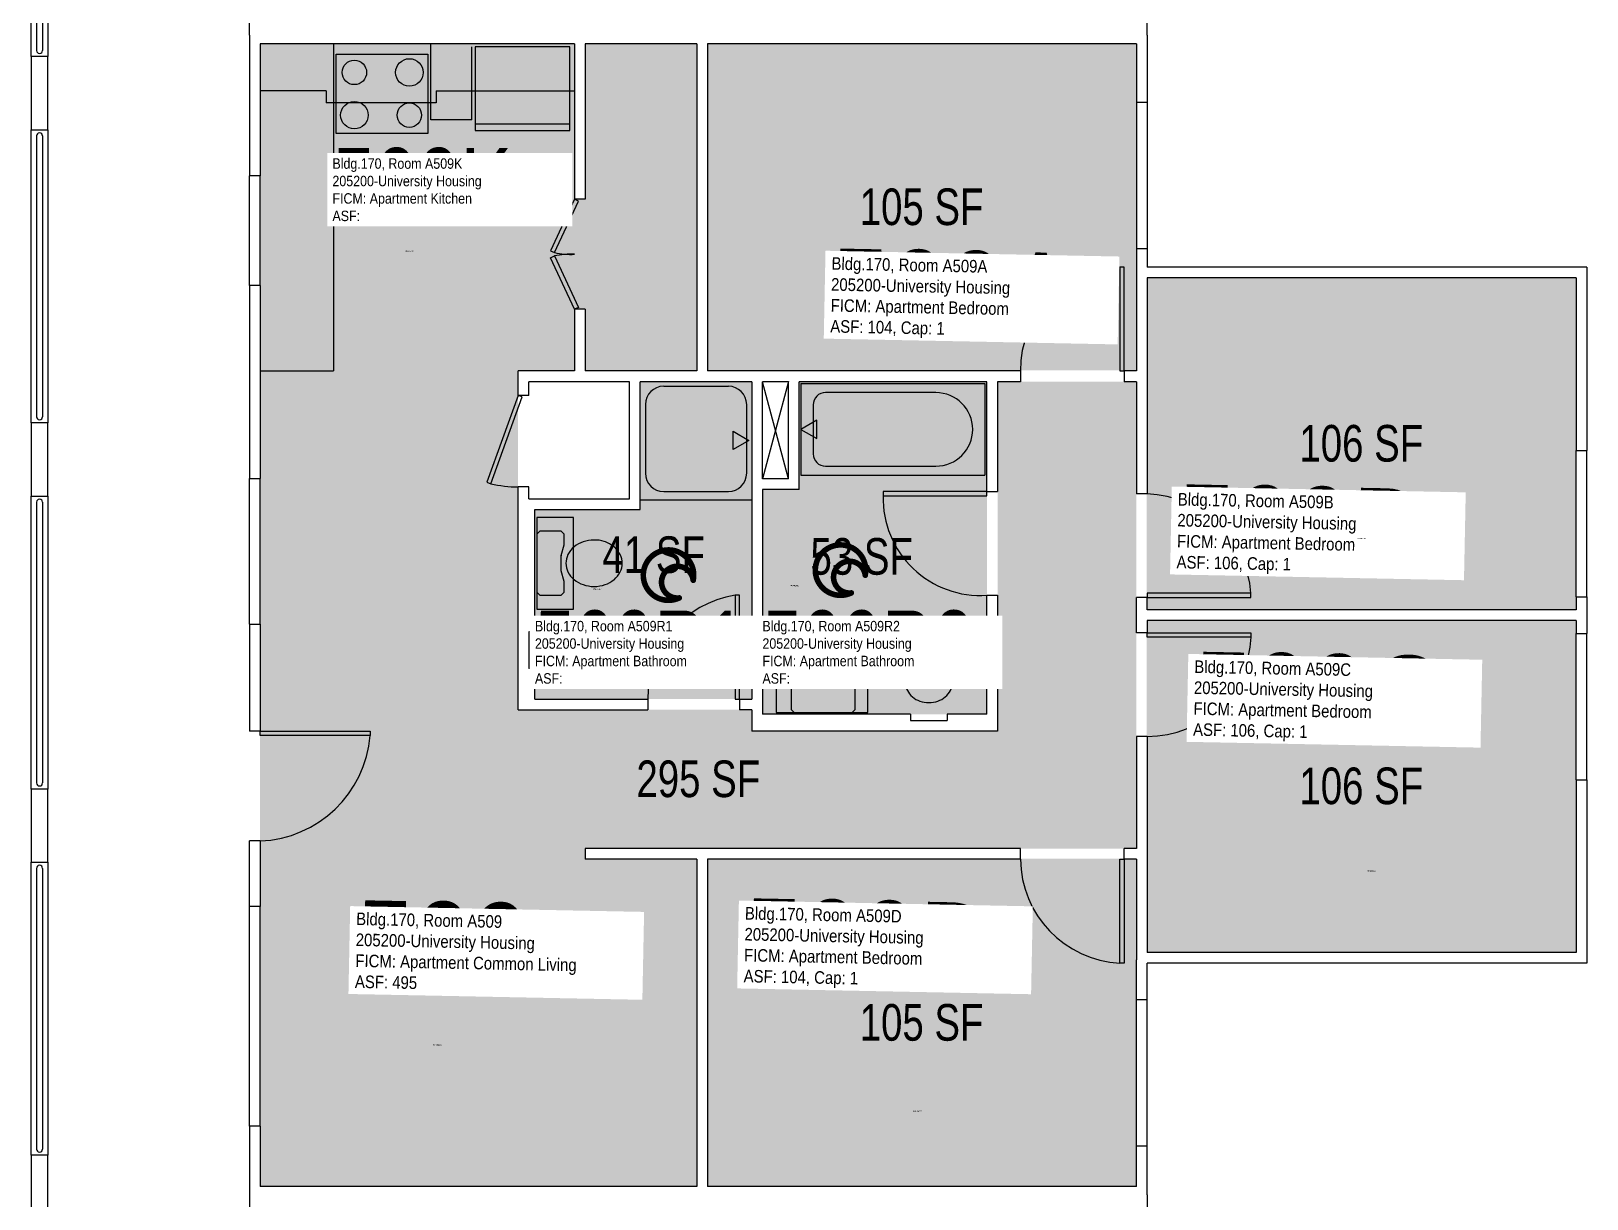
# Model space of a CAD drawing. Header units: inches. Extents: x -88 to 2438, y -52 to 1673.
# Drawn here: x 1904 to 2414, y 821 to 1204 of the extents above; entities that cross this region are included whole.
import ezdxf
from ezdxf.enums import TextEntityAlignment as Align

# ---------------------------------------------------------------- set-up
doc = ezdxf.new("R2010")
doc.units = ezdxf.units.IN
doc.header["$LTSCALE"] = 10
doc.header["$MEASUREMENT"] = 0
doc.layers.get('0').update_dxf_attribs({"linetype": 'CONTINUOUS'})
for name, color, linetype in [('A-DOOR', 2, 'CONTINUOUS'), ('A-FLOR', 3, 'CONTINUOUS'), ('A-GLAZ', 1, 'CONTINUOUS'), ('A-IDEN-ICON', 4, 'CONTINUOUS'), ('A-IDEN-RNUM', 7, 'CONTINUOUS'), ('A-IDEN-SNUM', 4, 'CONTINUOUS'), ('A-IDEN-VNUM', 4, 'CONTINUOUS'), ('A-WALL', 5, 'CONTINUOUS'), ('AREA-TEXT', 3, 'CONTINUOUS'), ('Rooms-Category-Color', 7, 'CONTINUOUS'), ('Rooms-College-Color', 7, 'CONTINUOUS'), ('Rooms-Department-Color', 7, 'CONTINUOUS'), ('Rooms-Division-Color', 7, 'CONTINUOUS'), ('Rooms-Information', 7, 'CONTINUOUS')]:
    doc.layers.add(name, color=color, linetype=linetype)
doc.styles.add('CP_AREA', font='arial.ttf', dxfattribs={"height": 15})
doc.styles.add('CP_ROOMSNUMBER', font='arial.ttf', dxfattribs={"height": 1})
doc.styles.add('CP_ROOMVNUMBER', font='arial.ttf', dxfattribs={"width": 0.85, "height": 0.075})

# ---------------------------------------------------------------- blocks, each defined once
blk = doc.blocks.new('CPBATH')
at = {"color": 0, "linetype": 'ByBlock', "const_width": 0.0127}
for points in [[(0.0571, 0.0168, 0.861492), (-0.0551, 0, 1)], [(0.0571, 0.0168, 0.729002), (-0.0084, -0.0042, 1)], [(-0.0551, 0, 0.726902), (0.0487, -0.0337, 1)], [(-0.0084, -0.0042, 0.609468), (0.0487, -0.0337, 1)]]:
    blk.add_lwpolyline(points, format="xyb", dxfattribs=at)
at = {"color": 0, "linetype": 'ByBlock', "const_width": 0.00637}
for points in [[(0.0544, 0.0152, 1), (0.0599, 0.0184, 1)], [(0.0459, -0.0353, 1), (0.0515, -0.0321, 1)]]:
    blk.add_lwpolyline(points, format="xyb", close=True, dxfattribs=at)

msp = doc.modelspace()

# ---------------------------------------------------------------- hatches: boundary and pattern name
at = {"layer": 'Rooms-Category-Color', "true_color": 0x728ef3}
for points in [[(2082.17, 1092.63), (1979.17, 1092.63), (1979.17, 1199.88), (2082.17, 1199.88), (2082.17, 1148.88), (2085.67, 1148.88), (2085.67, 1199.88), (2122.17, 1199.88), (2122.17, 1092.63), (2085.67, 1092.63), (2085.67, 1112.88), (2082.17, 1112.88)], [(2125.54, 1092.81), (2125.54, 1200.06), (2266.04, 1200.06), (2266.04, 1092.81)], [(2269.54, 1014.56), (2269.54, 1123.31), (2410.04, 1123.31), (2410.04, 1014.56)], [(2266.17, 1089.13), (2266.17, 936.13), (2085.67, 936.13), (2085.67, 932.63), (2122.17, 932.63), (2122.17, 825.38), (1979.17, 825.38), (1979.17, 1092.63), (2063.67, 1092.63), (2063.67, 981.63), (2140.17, 981.63), (2140.17, 974.63), (2220.67, 974.63), (2220.67, 1089.13)], [(2140.17, 985.13), (2140.17, 1089.13), (2103.67, 1089.13), (2103.67, 1047.25), (2069.17, 1047.25), (2069.17, 985.13)], [(2217.17, 1089.13), (2217.17, 980.13), (2143.67, 980.13), (2143.67, 1053.75), (2155.67, 1053.75), (2155.67, 1089.13)], [(2269.54, 902.31), (2269.54, 1011.06), (2410.04, 1011.06), (2410.04, 902.31)], [(2125.54, 825.56), (2125.54, 932.81), (2266.04, 932.81), (2266.04, 825.56)]]:
    msp.add_hatch(color=171, dxfattribs=at).paths.add_polyline_path(points)
at = {"layer": 'Rooms-College-Color', "true_color": 0xadadad}
for points in [[(2082.17, 1092.63), (1979.17, 1092.63), (1979.17, 1199.88), (2082.17, 1199.88), (2082.17, 1148.88), (2085.67, 1148.88), (2085.67, 1199.88), (2122.17, 1199.88), (2122.17, 1092.63), (2085.67, 1092.63), (2085.67, 1112.88), (2082.17, 1112.88)], [(2125.54, 1092.81), (2125.54, 1200.06), (2266.04, 1200.06), (2266.04, 1092.81)], [(2269.54, 1014.56), (2269.54, 1123.31), (2410.04, 1123.31), (2410.04, 1014.56)], [(2266.17, 1089.13), (2266.17, 936.13), (2085.67, 936.13), (2085.67, 932.63), (2122.17, 932.63), (2122.17, 825.38), (1979.17, 825.38), (1979.17, 1092.63), (2063.67, 1092.63), (2063.67, 981.63), (2140.17, 981.63), (2140.17, 974.63), (2220.67, 974.63), (2220.67, 1089.13)], [(2140.17, 985.13), (2140.17, 1089.13), (2103.67, 1089.13), (2103.67, 1047.25), (2069.17, 1047.25), (2069.17, 985.13)], [(2217.17, 1089.13), (2217.17, 980.13), (2143.67, 980.13), (2143.67, 1053.75), (2155.67, 1053.75), (2155.67, 1089.13)], [(2269.54, 902.31), (2269.54, 1011.06), (2410.04, 1011.06), (2410.04, 902.31)], [(2125.54, 825.56), (2125.54, 932.81), (2266.04, 932.81), (2266.04, 825.56)]]:
    msp.add_hatch(color=253, dxfattribs=at).paths.add_polyline_path(points)
at = {"layer": 'Rooms-Department-Color', "true_color": 0x604aed}
for points in [[(2082.17, 1092.63), (1979.17, 1092.63), (1979.17, 1199.88), (2082.17, 1199.88), (2082.17, 1148.88), (2085.67, 1148.88), (2085.67, 1199.88), (2122.17, 1199.88), (2122.17, 1092.63), (2085.67, 1092.63), (2085.67, 1112.88), (2082.17, 1112.88)], [(2125.54, 1092.81), (2125.54, 1200.06), (2266.04, 1200.06), (2266.04, 1092.81)], [(2269.54, 1014.56), (2269.54, 1123.31), (2410.04, 1123.31), (2410.04, 1014.56)], [(2266.17, 1089.13), (2266.17, 936.13), (2085.67, 936.13), (2085.67, 932.63), (2122.17, 932.63), (2122.17, 825.38), (1979.17, 825.38), (1979.17, 1092.63), (2063.67, 1092.63), (2063.67, 981.63), (2140.17, 981.63), (2140.17, 974.63), (2220.67, 974.63), (2220.67, 1089.13)], [(2140.17, 985.13), (2140.17, 1089.13), (2103.67, 1089.13), (2103.67, 1047.25), (2069.17, 1047.25), (2069.17, 985.13)], [(2217.17, 1089.13), (2217.17, 980.13), (2143.67, 980.13), (2143.67, 1053.75), (2155.67, 1053.75), (2155.67, 1089.13)], [(2269.54, 902.31), (2269.54, 1011.06), (2410.04, 1011.06), (2410.04, 902.31)], [(2125.54, 825.56), (2125.54, 932.81), (2266.04, 932.81), (2266.04, 825.56)]]:
    msp.add_hatch(color=173, dxfattribs=at).paths.add_polyline_path(points)
at = {"layer": 'Rooms-Division-Color', "true_color": 0x604aed}
for points in [[(2082.17, 1092.63), (1979.17, 1092.63), (1979.17, 1199.88), (2082.17, 1199.88), (2082.17, 1148.88), (2085.67, 1148.88), (2085.67, 1199.88), (2122.17, 1199.88), (2122.17, 1092.63), (2085.67, 1092.63), (2085.67, 1112.88), (2082.17, 1112.88)], [(2125.54, 1092.81), (2125.54, 1200.06), (2266.04, 1200.06), (2266.04, 1092.81)], [(2269.54, 1014.56), (2269.54, 1123.31), (2410.04, 1123.31), (2410.04, 1014.56)], [(2266.17, 1089.13), (2266.17, 936.13), (2085.67, 936.13), (2085.67, 932.63), (2122.17, 932.63), (2122.17, 825.38), (1979.17, 825.38), (1979.17, 1092.63), (2063.67, 1092.63), (2063.67, 981.63), (2140.17, 981.63), (2140.17, 974.63), (2220.67, 974.63), (2220.67, 1089.13)], [(2140.17, 985.13), (2140.17, 1089.13), (2103.67, 1089.13), (2103.67, 1047.25), (2069.17, 1047.25), (2069.17, 985.13)], [(2217.17, 1089.13), (2217.17, 980.13), (2143.67, 980.13), (2143.67, 1053.75), (2155.67, 1053.75), (2155.67, 1089.13)], [(2269.54, 902.31), (2269.54, 1011.06), (2410.04, 1011.06), (2410.04, 902.31)], [(2125.54, 825.56), (2125.54, 932.81), (2266.04, 932.81), (2266.04, 825.56)]]:
    msp.add_hatch(color=173, dxfattribs=at).paths.add_polyline_path(points)

# ---------------------------------------------------------------- linework, layer by layer
for p, q in [((2003.17, 1199.88), (2003.17, 1092.63)), ((2035.04, 1174.88), (2035.04, 1199.88)), ((2048.55, 1174.88), (2048.55, 1198.88)), ((2080.55, 1198.88), (2049.55, 1198.88)), ((2049.55, 1198.88), (2049.55, 1171.38)), ((2080.55, 1171.38), (2080.55, 1198.88)), ((2004.04, 1196.46), (2034.04, 1196.46)), ((2004.04, 1170.46), (2004.04, 1196.46)), ((2034.04, 1196.46), (2034.04, 1170.46)), ((2000.8, 1184.46), (1979.17, 1184.46)), ((2000.8, 1184.46), (2000.8, 1180.46)), ((2036.8, 1184.46), (2082.17, 1184.46)), ((2036.8, 1184.46), (2036.8, 1180.46)), ((2036.8, 1180.46), (2000.8, 1180.46)), ((2048.55, 1174.88), (2035.04, 1174.88)), ((2049.55, 1173.63), (2080.55, 1173.63)), ((2034.04, 1170.46), (2004.04, 1170.46)), ((2049.55, 1171.38), (2080.55, 1171.38)), ((1979.17, 1092.63), (2003.17, 1092.63)), ((2111.33, 1087.63), (2132.51, 1087.63)), ((2156.3, 1088.5), (2216.55, 1088.5)), ((2156.3, 1088.5), (2156.3, 1058.5)), ((2200.48, 1085.55), (2164.33, 1085.55)), ((2216.55, 1088.5), (2216.55, 1058.5)), ((2105.33, 1081.63), (2105.33, 1059.13)), ((2138.51, 1059.13), (2138.51, 1081.63)), ((2160.31, 1081.54), (2160.31, 1065.47)), ((2161.49, 1076.5), (2156.3, 1073.5)), ((2161.49, 1070.5), (2161.49, 1076.5)), ((2134.08, 1066.88), (2134.08, 1072.88)), ((2134.08, 1072.88), (2139.27, 1069.88)), ((2156.3, 1073.5), (2161.49, 1070.5)), ((2139.27, 1069.88), (2134.08, 1066.88)), ((2164.33, 1061.45), (2200.48, 1061.45)), ((2156.3, 1058.5), (2216.55, 1058.5)), ((2140.17, 1050.25), (2103.67, 1050.25)), ((2111.33, 1053.13), (2132.51, 1053.13)), ((2081.77, 1044.63), (2069.77, 1044.63)), ((2069.77, 1044.63), (2069.77, 1014.63)), ((2081.77, 1014.63), (2081.77, 1044.63)), ((2070.77, 1040.13), (2069.77, 1039.13)), ((2077.77, 1040.13), (2070.77, 1040.13)), ((2078.77, 1039.13), (2077.77, 1040.13)), ((2069.77, 1039.13), (2069.77, 1020.13)), ((2077.79, 1032.19), (2078.77, 1035.63)), ((2078.77, 1035.63), (2078.77, 1039.13)), ((2077.77, 1027.13), (2077.77, 1032.07)), ((2078.77, 1023.63), (2077.77, 1027.13)), ((2069.77, 1020.13), (2070.77, 1019.13)), ((2070.77, 1019.13), (2077.77, 1019.13)), ((2077.77, 1019.13), (2078.65, 1020.01)), ((2078.77, 1020.3), (2078.77, 1023.63)), ((2069.77, 1014.63), (2081.77, 1014.63)), ((2148.17, 992.75), (2148.17, 980.75)), ((2178.17, 992.75), (2148.17, 992.75)), ((2153.05, 988.58), (2153.05, 981.75)), ((2154.05, 989.75), (2153.17, 988.88)), ((2157.55, 989.75), (2154.05, 989.75)), ((2160.99, 988.77), (2157.55, 989.75)), ((2165.99, 988.75), (2161.1, 988.75)), ((2169.55, 989.75), (2166.1, 988.77)), ((2172.87, 989.75), (2169.55, 989.75)), ((2174.05, 988.75), (2173.17, 989.63)), ((2174.05, 981.75), (2174.05, 988.75)), ((2178.17, 980.75), (2178.17, 992.75)), ((2148.17, 980.75), (2178.17, 980.75)), ((2153.05, 981.75), (2154.05, 980.75)), ((2154.05, 980.75), (2173.05, 980.75)), ((2173.05, 980.75), (2174.05, 981.75))]:
    msp.add_line(p, q)
for centre, radius in [((2010.04, 1190.46), 4), ((2028.04, 1190.46), 4.5), ((2010.04, 1176.46), 4.5), ((2028.04, 1176.46), 4)]:
    msp.add_circle(centre, radius)
for centre, radius, start, end in [((2111.33, 1081.63), 6, 90, 180), ((2132.51, 1081.63), 6, 0, 90), ((2164.33, 1081.54), 4.02, 90, 180), ((2200.48, 1073.5), 12.05, 270, 90), ((2164.33, 1065.47), 4.02, 180, 270), ((2111.33, 1059.13), 6, 180, 270), ((2132.51, 1059.13), 6, 270, 0), ((2087.02, 1028.92), 7.89, 129.4725, 153.2988), ((2087.94, 1027.8), 9.33, 108.8354, 129.4725), ((2088.54, 1026.05), 11.18, 90, 108.8354), ((2089.1, 1028.7), 8.55, 71.1646, 93.7754), ((2088.55, 1027.1), 10.24, 50.5275, 71.1646), ((2090.05, 1028.92), 7.89, 26.7012, 50.5275), ((2078.19, 1032.07), 0.418, 164.0546, 180), ((2085.61, 1029.63), 6.3, 153.2988, 180), ((2085.61, 1029.63), 6.3, 180, 206.7012), ((2091.47, 1029.63), 6.3, 0, 26.7012), ((2091.47, 1029.63), 6.3, 333.2988, 0), ((2087.02, 1030.34), 7.89, 206.7012, 230.5275), ((2087.94, 1031.46), 9.33, 230.5275, 251.1646), ((2089.13, 1031.46), 9.33, 288.8354, 309.4725), ((2090.05, 1030.34), 7.89, 309.4725, 333.2988), ((2078.35, 1020.3), 0.418, 315, 0), ((2088.54, 1033.21), 11.18, 251.1646, 270), ((2088.54, 1033.21), 11.18, 270, 288.8354), ((2082, 1001.13), 9, 160.7706, 180), ((2080.72, 1001.57), 7.65, 139.8991, 160.7706), ((2079.91, 1002.26), 6.59, 116.1916, 139.8991), ((2079.4, 1003.31), 5.42, 90, 116.1916), ((2079.4, 1003.31), 5.42, 63.8084, 90), ((2078.88, 1002.26), 6.59, 40.1009, 63.8084), ((2078.07, 1001.57), 7.65, 19.2294, 40.1009), ((2076.79, 1001.13), 9, 0, 19.2294), ((2166.08, 999.54), 10.24, 140.5275, 161.1646), ((2164.26, 1001.04), 7.89, 116.7012, 140.5275), ((2163.55, 1002.45), 6.3, 90, 116.7012), ((2163.55, 1002.45), 6.3, 63.2988, 90), ((2162.83, 1001.04), 7.89, 39.4725, 63.2988), ((2161.72, 1000.12), 9.33, 18.8354, 39.4725), ((2082, 1001.13), 9, 180, 199.2294), ((2076.79, 1001.13), 9, 340.7706, 0), ((2164.47, 1000.08), 8.55, 161.1646, 183.7754), ((2167.12, 999.52), 11.18, 180, 198.8354), ((2159.97, 999.52), 11.18, 0, 18.8354), ((2159.97, 999.52), 11.18, 341.1646, 0), ((2080.72, 1000.69), 7.65, 199.2294, 220.1009), ((2079.91, 1000), 6.59, 220.1009, 243.8084), ((2079.4, 998.95), 5.42, 243.8084, 270), ((2079.4, 998.95), 5.42, 270, 296.1916), ((2078.88, 1000), 6.59, 296.1916, 319.8991), ((2078.07, 1000.69), 7.65, 319.8991, 340.7706), ((2165.37, 998.92), 9.33, 198.8354, 219.4725), ((2161.72, 998.92), 9.33, 320.5275, 341.1646), ((2197.04, 989.84), 6.59, 130.1009, 153.8084), ((2197.73, 989.03), 7.65, 109.2294, 130.1009), ((2198.17, 987.75), 9, 90, 109.2294), ((2198.17, 987.75), 9, 70.7706, 90), ((2198.61, 989.03), 7.65, 49.8991, 70.7706), ((2199.3, 989.84), 6.59, 26.1916, 49.8991), ((2153.46, 988.58), 0.418, 135, 180), ((2164.26, 998), 7.89, 219.4725, 243.2988), ((2163.55, 996.59), 6.3, 243.2988, 270), ((2161.1, 989.17), 0.418, 254.0546, 270), ((2163.55, 996.59), 6.3, 270, 296.7012), ((2165.99, 989.17), 0.418, 270, 285.9454), ((2162.83, 998), 7.89, 296.7012, 320.5275), ((2172.87, 989.34), 0.418, 45, 90), ((2195.99, 990.35), 5.42, 153.8084, 180), ((2195.99, 990.35), 5.42, 180, 206.1916), ((2200.35, 990.35), 5.42, 0, 26.1916), ((2200.35, 990.35), 5.42, 333.8084, 0), ((2197.04, 990.87), 6.59, 206.1916, 229.8991), ((2197.73, 991.68), 7.65, 229.8991, 250.7706), ((2198.17, 992.96), 9, 250.7706, 270), ((2198.17, 992.96), 9, 270, 289.2294), ((2198.61, 991.68), 7.65, 289.2294, 310.1009), ((2199.3, 990.87), 6.59, 310.1009, 333.8084)]:
    msp.add_arc(centre, radius, start, end)
at = {"layer": 'A-DOOR'}
for p, q in [((2082.17, 1148.88), (2074.29, 1132.03)), ((2075.57, 1131.43), (2083.45, 1148.28)), ((2083.45, 1148.28), (2082.17, 1148.88)), ((2074.29, 1132.03), (2075.57, 1131.43)), ((2074.29, 1129.73), (2075.57, 1130.32)), ((2082.17, 1112.88), (2074.29, 1129.73)), ((2075.57, 1130.32), (2083.45, 1113.48)), ((2262.17, 1126.63), (2260.75, 1126.63)), ((2260.75, 1126.63), (2260.75, 1092.63)), ((2262.17, 1092.63), (2262.17, 1126.63)), ((2083.45, 1113.48), (2082.17, 1112.88)), ((2260.75, 1092.63), (2262.17, 1092.63)), ((2063.67, 1084.63), (2053.37, 1056.15)), ((2054.7, 1055.67), (2065, 1084.15)), ((2065, 1084.15), (2063.67, 1084.63)), ((2053.37, 1056.15), (2054.7, 1055.67)), ((2217.17, 1053.13), (2183.17, 1053.13)), ((2183.17, 1053.13), (2183.17, 1051.71)), ((2183.17, 1051.71), (2217.17, 1051.71)), ((2217.17, 1051.71), (2217.17, 1053.13)), ((2136.17, 1019.13), (2134.75, 1019.13)), ((2134.75, 1019.13), (2134.75, 985.13)), ((2136.17, 985.13), (2136.17, 1019.13)), ((2269.67, 1019.8), (2269.67, 1018.38)), ((2303.67, 1019.8), (2269.67, 1019.8)), ((2303.67, 1018.38), (2303.67, 1019.8)), ((2269.67, 1018.38), (2303.67, 1018.38)), ((2269.67, 1005.46), (2269.67, 1006.88)), ((2269.67, 1006.88), (2303.67, 1006.88)), ((2303.67, 1005.46), (2269.67, 1005.46)), ((2303.67, 1006.88), (2303.67, 1005.46)), ((2134.75, 985.13), (2136.17, 985.13)), ((1979.17, 973.21), (1979.17, 974.63)), ((1979.17, 974.63), (2015.17, 974.63)), ((2015.17, 973.21), (1979.17, 973.21)), ((2015.17, 974.63), (2015.17, 973.21)), ((2260.75, 932.63), (2262.17, 932.63)), ((2260.75, 898.63), (2260.75, 932.63)), ((2262.17, 932.63), (2262.17, 898.63)), ((2262.17, 898.63), (2260.75, 898.63))]:
    msp.add_line(p, q, dxfattribs=at)
for centre, radius, start, end in [((2081, 1156.55), 25.7, 257.7951, 272.6003), ((2081, 1105.21), 25.7, 87.3997, 102.2049), ((2261.94, 1092.88), 33.77, 92.005, 180.4328), ((2064.59, 1101.17), 46.56, 257.7303, 268.8634), ((2215.05, 1050.94), 31.88, 178.6169, 273.8208), ((2268.35, 1016.97), 35.43, 4.5723, 87.8654), ((2140.02, 985.69), 33.85, 98.9487, 180.9447), ((2269.72, 1006.86), 33.98, 269.9173, 357.6449), ((1977.69, 976.2), 37.6, 272.2523, 355.4481), ((2262.55, 932.96), 34.38, 180.5585, 267.0038)]:
    msp.add_arc(centre, radius, start, end, dxfattribs=at)
at = {"layer": 'A-FLOR'}
for p, q in [((1905.92, 1289.65), (1905.92, 1197.65)), ((1907.92, 1289.65), (1907.92, 1197.65)), ((1905.92, 1169.65), (1905.92, 1077.65)), ((1907.92, 1169.65), (1907.92, 1077.65)), ((2152.17, 1089.14), (2143.67, 1057.25)), ((2152.17, 1057.25), (2143.67, 1089.13)), ((1905.92, 1049.65), (1905.92, 957.65)), ((1907.92, 1049.65), (1907.92, 957.65)), ((1905.92, 929.65), (1905.92, 837.65)), ((1907.92, 929.65), (1907.92, 837.65))]:
    msp.add_line(p, q, dxfattribs=at)
for centre, start, end in [((1906.92, 1197.65), 180, 0), ((1906.92, 1169.65), 0, 180), ((1906.92, 1077.65), 180, 0), ((1906.92, 1049.65), 0, 180), ((1906.92, 957.65), 180, 0), ((1906.92, 929.65), 0, 180), ((1906.92, 837.65), 180, 0)]:
    msp.add_arc(centre, 1, start, end, dxfattribs=at)
at = {"layer": 'A-GLAZ'}
for p, q in [((2266.17, 1180.63), (2266.17, 1132.63)), ((2269.67, 1180.63), (2269.67, 1132.63)), ((1975.67, 1120.63), (1975.67, 1156.63)), ((1979.17, 1120.63), (1979.17, 1156.63)), ((2410.17, 1018.63), (2410.17, 1066.63)), ((2413.67, 1018.63), (2413.67, 1066.63)), ((1975.67, 1009.63), (1975.67, 1057.38)), ((1979.17, 1009.63), (1979.17, 1057.38)), ((2410.17, 958.63), (2410.17, 1006.63)), ((2413.67, 958.63), (2413.67, 1006.63)), ((1975.67, 845.13), (1975.67, 917.13)), ((1979.17, 845.13), (1979.17, 917.13)), ((2266.17, 838.63), (2266.17, 886.63)), ((2269.67, 838.63), (2269.67, 886.63))]:
    msp.add_line(p, q, dxfattribs=at)
at = {"layer": 'A-WALL'}
for p, q in [((1904.17, 1195.65), (1904.17, 1291.65)), ((1909.67, 1291.65), (1909.67, 1195.65)), ((1975.67, 1202.63), (1975.67, 1248.63)), ((2269.67, 1202.63), (2269.67, 1224.63)), ((1975.67, 1202.63), (1975.67, 1156.63)), ((2269.67, 1202.63), (2269.67, 1180.63)), ((1979.17, 1199.88), (1979.17, 1156.63)), ((2082.17, 1199.88), (1979.17, 1199.88)), ((2082.17, 1199.88), (2082.17, 1148.88)), ((2085.67, 1199.88), (2085.67, 1148.88)), ((2122.17, 1199.88), (2085.67, 1199.88)), ((2122.17, 1199.88), (2122.17, 1092.63)), ((2125.67, 1199.88), (2125.67, 1092.63)), ((2266.17, 1199.88), (2125.67, 1199.88)), ((2266.17, 1199.88), (2266.17, 1180.63)), ((1909.67, 1195.65), (1904.17, 1195.65)), ((1904.17, 1195.65), (1904.17, 1171.65)), ((1909.67, 1171.65), (1909.67, 1195.65)), ((2269.67, 1180.63), (2266.17, 1180.63)), ((1904.17, 1075.65), (1904.17, 1171.65)), ((1904.17, 1171.65), (1909.67, 1171.65)), ((1909.67, 1171.65), (1909.67, 1075.65)), ((1979.17, 1156.63), (1975.67, 1156.63)), ((2085.67, 1148.88), (2082.17, 1148.88)), ((2269.67, 1132.63), (2266.17, 1132.63)), ((2266.17, 1132.63), (2266.17, 1127.63)), ((2269.67, 1132.63), (2269.67, 1126.63)), ((2266.17, 1127.63), (2266.17, 1092.63)), ((2413.67, 1126.63), (2269.67, 1126.63)), ((2413.67, 1126.63), (2413.67, 1066.63)), ((2269.67, 1123.13), (2269.67, 1052.38)), ((2410.17, 1123.13), (2269.67, 1123.13)), ((2410.17, 1123.13), (2410.17, 1066.63)), ((1975.67, 1120.63), (1975.67, 1057.38)), ((1979.17, 1120.63), (1975.67, 1120.63)), ((1979.17, 1120.63), (1979.17, 1092.63)), ((2082.17, 1112.88), (2082.17, 1092.63)), ((2085.67, 1112.88), (2082.17, 1112.88)), ((2085.67, 1112.88), (2085.67, 1092.63)), ((1979.17, 1092.63), (1979.17, 1057.38)), ((2082.17, 1092.63), (2063.67, 1092.63)), ((2063.67, 1084.63), (2063.67, 1092.63)), ((2122.17, 1092.63), (2085.67, 1092.63)), ((2228.17, 1092.63), (2125.67, 1092.63)), ((2228.17, 1092.63), (2228.17, 1089.13)), ((2266.17, 1092.63), (2262.17, 1092.63)), ((2262.17, 1092.63), (2262.17, 1089.13)), ((2100.17, 1089.13), (2067.17, 1089.13)), ((2067.17, 1084.63), (2067.17, 1089.13)), ((2100.17, 1050.75), (2100.17, 1089.13)), ((2140.17, 1089.13), (2103.67, 1089.13)), ((2103.67, 1047.25), (2103.67, 1089.13)), ((2140.17, 1089.13), (2140.17, 985.13)), ((2152.17, 1089.13), (2143.67, 1089.13)), ((2143.67, 1057.25), (2143.67, 1089.13)), ((2152.17, 1057.25), (2152.17, 1089.13)), ((2217.17, 1089.13), (2155.67, 1089.13)), ((2155.67, 1053.75), (2155.67, 1089.13)), ((2217.17, 1053.13), (2217.17, 1089.13)), ((2228.17, 1089.13), (2220.67, 1089.13)), ((2220.67, 1089.13), (2220.67, 1053.13)), ((2266.17, 1089.13), (2262.17, 1089.13)), ((2266.17, 1089.13), (2266.17, 1052.38)), ((2067.17, 1084.63), (2063.67, 1084.63)), ((1909.67, 1075.65), (1904.17, 1075.65)), ((1904.17, 1075.65), (1904.17, 1051.65)), ((1909.67, 1051.65), (1909.67, 1075.65)), ((2410.17, 1066.63), (2413.67, 1066.63)), ((1975.67, 1057.38), (1979.17, 1057.38)), ((2152.17, 1057.25), (2143.67, 1057.25)), ((1904.17, 955.65), (1904.17, 1051.65)), ((1904.17, 1051.65), (1909.67, 1051.65)), ((1909.67, 1051.65), (1909.67, 955.65)), ((2067.17, 1054.63), (2063.67, 1054.63)), ((2063.67, 981.63), (2063.67, 1054.63)), ((2067.17, 1050.75), (2067.17, 1054.63)), ((2067.17, 1050.75), (2100.17, 1050.75)), ((2143.67, 1053.75), (2143.67, 980.13)), ((2155.67, 1053.75), (2143.67, 1053.75)), ((2217.17, 1053.13), (2220.67, 1053.13)), ((2269.67, 1052.38), (2266.17, 1052.38)), ((2069.17, 1047.25), (2103.67, 1047.25)), ((2069.17, 1007.13), (2069.17, 1047.25)), ((2217.17, 980.13), (2217.17, 1019.13)), ((2217.17, 1019.13), (2220.67, 1019.13)), ((2220.67, 1019.13), (2220.67, 974.63)), ((2266.17, 1006.88), (2266.17, 1018.38)), ((2269.67, 1018.38), (2266.17, 1018.38)), ((2269.67, 1014.38), (2269.67, 1018.38)), ((2410.17, 1014.38), (2269.67, 1014.38)), ((2410.17, 1018.63), (2413.67, 1018.63)), ((2410.17, 1018.63), (2410.17, 1014.38)), ((2413.67, 1018.63), (2413.67, 1006.63)), ((1975.67, 1009.63), (1975.67, 974.63)), ((1975.67, 1009.63), (1979.17, 1009.63)), ((1979.17, 1009.63), (1979.17, 974.63)), ((2410.17, 1010.88), (2269.67, 1010.88)), ((2269.67, 1010.88), (2269.67, 1006.88)), ((2410.17, 1010.88), (2410.17, 1006.63)), ((2069.17, 1007.13), (2067.17, 1007.13)), ((2067.17, 1007.13), (2067.17, 995.13)), ((2269.67, 1006.88), (2266.17, 1006.88)), ((2410.17, 1006.63), (2413.67, 1006.63)), ((2069.17, 995.13), (2067.17, 995.13)), ((2069.17, 985.13), (2069.17, 995.13)), ((2069.17, 985.13), (2106.17, 985.13)), ((2106.17, 985.13), (2106.17, 981.63)), ((2136.17, 985.13), (2140.17, 985.13)), ((2136.17, 985.13), (2136.17, 981.63)), ((2063.67, 981.63), (2106.17, 981.63)), ((2140.17, 981.63), (2136.17, 981.63)), ((2140.17, 981.63), (2140.17, 974.63)), ((2192.17, 980.13), (2143.67, 980.13)), ((2192.17, 980.13), (2192.17, 978.13)), ((2204.17, 980.13), (2204.17, 978.13)), ((2217.17, 980.13), (2204.17, 980.13)), ((1979.17, 974.63), (1975.67, 974.63)), ((2220.67, 974.63), (2140.17, 974.63)), ((2192.17, 978.13), (2204.17, 978.13)), ((2266.17, 972.88), (2266.17, 936.13)), ((2269.67, 972.88), (2266.17, 972.88)), ((2269.67, 972.88), (2269.67, 902.13)), ((2410.17, 958.63), (2413.67, 958.63)), ((2410.17, 958.63), (2410.17, 902.13)), ((2413.67, 958.63), (2413.67, 898.63)), ((1909.67, 955.65), (1904.17, 955.65)), ((1904.17, 955.65), (1904.17, 931.65)), ((1909.67, 931.65), (1909.67, 955.65)), ((1979.17, 938.63), (1975.67, 938.63)), ((1975.67, 917.13), (1975.67, 938.63)), ((1979.17, 938.63), (1979.17, 917.13)), ((2228.17, 936.13), (2085.67, 936.13)), ((2085.67, 936.13), (2085.67, 932.63)), ((2122.17, 932.63), (2085.67, 932.63)), ((2122.17, 932.63), (2122.17, 825.38)), ((2228.17, 932.63), (2125.67, 932.63)), ((2125.67, 932.63), (2125.67, 825.38)), ((2228.17, 932.63), (2228.17, 936.13)), ((2262.17, 932.63), (2262.17, 936.13)), ((2266.17, 936.13), (2262.17, 936.13)), ((2266.17, 932.63), (2262.17, 932.63)), ((2266.17, 932.63), (2266.17, 899.63)), ((1904.17, 835.65), (1904.17, 931.65)), ((1904.17, 931.65), (1909.67, 931.65)), ((1909.67, 931.65), (1909.67, 835.65)), ((1979.17, 917.13), (1975.67, 917.13)), ((2410.17, 902.13), (2269.67, 902.13)), ((2266.17, 886.63), (2266.17, 899.63)), ((2413.67, 898.63), (2269.67, 898.63)), ((2269.67, 886.63), (2269.67, 898.63)), ((2269.67, 886.63), (2266.17, 886.63)), ((1979.17, 845.13), (1975.67, 845.13)), ((1975.67, 845.13), (1975.67, 822.63)), ((1979.17, 845.13), (1979.17, 825.38)), ((1909.67, 835.65), (1904.17, 835.65)), ((1904.17, 835.65), (1904.17, 811.65)), ((1909.67, 811.65), (1909.67, 835.65)), ((2269.67, 838.63), (2266.17, 838.63)), ((2266.17, 825.38), (2266.17, 838.63)), ((2269.67, 822.63), (2269.67, 838.63)), ((1975.67, 822.63), (1975.67, 776.63)), ((2122.17, 825.38), (1979.17, 825.38)), ((2266.17, 825.38), (2125.67, 825.38)), ((2269.67, 822.63), (2269.67, 806.63))]:
    msp.add_line(p, q, dxfattribs=at)

# ---------------------------------------------------------------- block references
at = {"layer": 'A-IDEN-ICON', "xscale": 144.0000000024036, "yscale": 144.0000000024036, "zscale": 144.0000000024036, "rotation": 331.2590816509103}
for p in [(2168.96, 1027.54), (2112.62, 1025.9)]:
    msp.add_blockref('CPBATH', p, dxfattribs=at)

# ---------------------------------------------------------------- texts
at = {"layer": 'A-IDEN-RNUM', "style": 'CP_ROOMSNUMBER'}
for s, rotation, p in [('0509-K0', 358.9, (2026.59, 1131.77)), ('0509-A0', 358.8673, (2194.35, 1122.41)), ('0509-B0', 358.9, (2338.47, 1037.59)), ('0509-R1', 358.9, (2088.22, 1021.01)), ('0509-R2', 358.9, (2152.67, 1022.14)), ('0509-C0', 358.8673, (2341.64, 928.64)), ('0509-00', 358.9, (2035.78, 871.63)), ('0509-D0', 358.9, (2193.01, 849.92))]:
    msp.add_text(s, height=0.36, rotation=rotation, dxfattribs=at).set_placement(p)
at = {"layer": 'A-IDEN-SNUM', "style": 'CP_ROOMSNUMBER'}
for s, rotation, p in [('1700A509K0', 358.9, (2026.59, 1131.77)), ('1700A509A0', 358.8673, (2194.35, 1122.41)), ('1700A509B0', 358.9, (2338.47, 1037.59)), ('1700A509R1', 358.9, (2088.22, 1021.01)), ('1700A509R2', 358.9, (2152.67, 1022.14)), ('1700A509C0', 358.8673, (2341.64, 928.64)), ('1700A50900', 358.9, (2035.78, 871.63)), ('1700A509D0', 358.9, (2193.01, 849.92))]:
    msp.add_text(s, height=0.36, rotation=rotation, dxfattribs=at).set_placement(p)
at = {"layer": 'A-IDEN-VNUM', "style": 'CP_ROOMVNUMBER'}
for s, width, p in [('509K', 0.75, (2002.85, 1141.69, 0)), ('509R1', 0.7, (2069.17, 990.13)), ('509R2', 0.7, (2143.67, 990.13))]:
    msp.add_text(s, height=24, dxfattribs=dict(at, width=width)).set_placement(p)
at = {"layer": 'A-IDEN-VNUM', "style": 'CP_ROOMVNUMBER', "width": 0.85}
for s, rotation, p in [('509A', 358.8713, (2165.83, 1104.01)), ('509B', 358.8673, (2279.24, 1026.75)), ('509C', 358.8673, (2284.65, 971.89)), ('509', 358.8673, (2010.19, 890.45)), ('509D', 358.8673, (2137.47, 891.09))]:
    msp.add_text(s, height=28.8, rotation=rotation, dxfattribs=at).set_placement(p)
at = {"layer": 'AREA-TEXT', "style": 'CP_AREA', "width": 0.75}
for s, p in [('105 SF', (2195.79, 1146.44)), ('106 SF', (2339.79, 1068.94)), ('41 SF', (2108.06, 1032.44)), ('53 SF', (2176.18, 1031.88)), ('295 SF', (2122.67, 959)), ('106 SF', (2339.79, 956.69)), ('105 SF', (2195.79, 879.19))]:
    msp.add_text(s, height=12, dxfattribs=at).set_placement(p, align=Align.MIDDLE_CENTER)

# ---------------------------------------------------------------- next in the draw order: texts
at = {"layer": 'Rooms-Information', "char_height": 3.4286, "width": 76.8, "attachment_point": 7, "style": 'CP_ROOMVNUMBER', "bg_fill": 3, "box_fill_scale": 1.5, "bg_fill_color": 256, "bg_fill_true_color": 13158600, "bg_fill_transparency": 0}
for s, insert in [('Bldg.170, Room A509K^M^J205200-University Housing^M^JFICM: Apartment Kitchen^M^JASF: ', (2002.85, 1141.69, 0)), ('Bldg.170, Room A509R2^M^J205200-University Housing^M^JFICM: Apartment Bathroom^M^JASF: ', (2143.67, 990.13))]:
    msp.add_mtext(s, dxfattribs=dict(at, insert=insert))
at = {"layer": 'Rooms-Information', "char_height": 4.1143, "width": 92.16, "attachment_point": 7, "style": 'CP_ROOMVNUMBER', "bg_fill": 3, "box_fill_scale": 1.5, "bg_fill_color": 256, "bg_fill_true_color": 13158600, "bg_fill_transparency": 0}
for s, insert, rotation in [('Bldg.170, Room A509A^M^J205200-University Housing^M^JFICM: Apartment Bedroom^M^JASF: 104, Cap: 1', (2165.83, 1104.01), 358.8713), ('Bldg.170, Room A509B^M^J205200-University Housing^M^JFICM: Apartment Bedroom^M^JASF: 106, Cap: 1', (2279.24, 1026.75), 358.8673), ('Bldg.170, Room A509C^M^J205200-University Housing^M^JFICM: Apartment Bedroom^M^JASF: 106, Cap: 1', (2284.65, 971.89), 358.8673), ('Bldg.170, Room A509^M^J205200-University Housing^M^JFICM: Apartment Common Living^M^JASF: 495', (2010.19, 890.45), 358.8673), ('Bldg.170, Room A509D^M^J205200-University Housing^M^JFICM: Apartment Bedroom^M^JASF: 104, Cap: 1', (2137.47, 891.09), 358.8673)]:
    msp.add_mtext(s, dxfattribs=dict(at, insert=insert, rotation=rotation))

# ---------------------------------------------------------------- next in the draw order: texts
at = {"layer": 'Rooms-Information', "insert": (2069.17, 990.13), "char_height": 3.4286, "width": 76.8, "attachment_point": 7, "style": 'CP_ROOMVNUMBER', "bg_fill": 3, "box_fill_scale": 1.5, "bg_fill_color": 256, "bg_fill_true_color": 13158600, "bg_fill_transparency": 0}
msp.add_mtext('Bldg.170, Room A509R1^M^J205200-University Housing^M^JFICM: Apartment Bathroom^M^JASF: ', dxfattribs=at)

doc.saveas('drawing.dxf')
